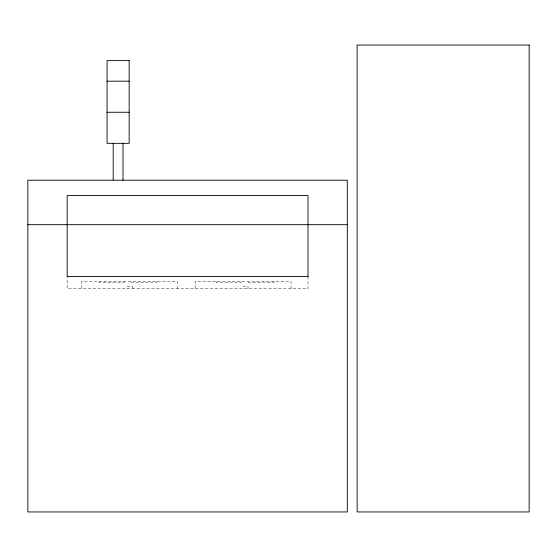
<?xml version="1.0" encoding="UTF-8"?>
<svg xmlns="http://www.w3.org/2000/svg" width="557" height="557" viewBox="0 0 557 557"><rect width="100%" height="100%" fill="white"/><g stroke="black" fill="none" stroke-linecap="round" stroke-linejoin="round"><path stroke-width="0.42" stroke-dasharray="2.79 2.09" d="M307.986 276.432L307.986 288.721L67.167 288.721L67.167 277.47M291.033 288.721L291.033 281.348L195.194 281.348L195.194 288.721M274.023 281.348L274.023 282.573L247.405 282.573L247.405 281.348M248.025 288.721L248.025 286.263L243.11 286.263L243.11 288.721M241.077 281.348L241.077 282.573L216.158 282.573L216.158 281.348M177.405 288.721L177.405 281.348L81.566 281.348L81.566 288.721M156.977 281.348L156.977 282.573L130.366 282.573L130.366 281.348M132.406 288.721L132.406 286.263L127.49 286.263L127.49 288.721M124.037 281.348L124.037 282.573L99.118 282.573L99.118 281.348"/><path stroke-width="0.84" d="M107.055 81.176L129.168 81.176M107.055 112.263L129.168 112.263M112.925 180.203L27.85 180.203L27.85 511.946L347.303 511.946L347.303 180.203L113.196 180.203L113.196 143.344M27.85 224.687L347.303 224.687M67.167 276.432L307.986 276.432M307.986 276.606L307.986 195.549L67.167 195.549L67.167 276.606M123.027 143.344L123.027 180.203M529.15 45.054L357.134 45.054L357.134 511.946L529.15 511.946L529.15 45.054M129.168 60.609L107.055 60.609L107.055 143.344L129.168 143.344L129.168 60.609"/></g></svg>
